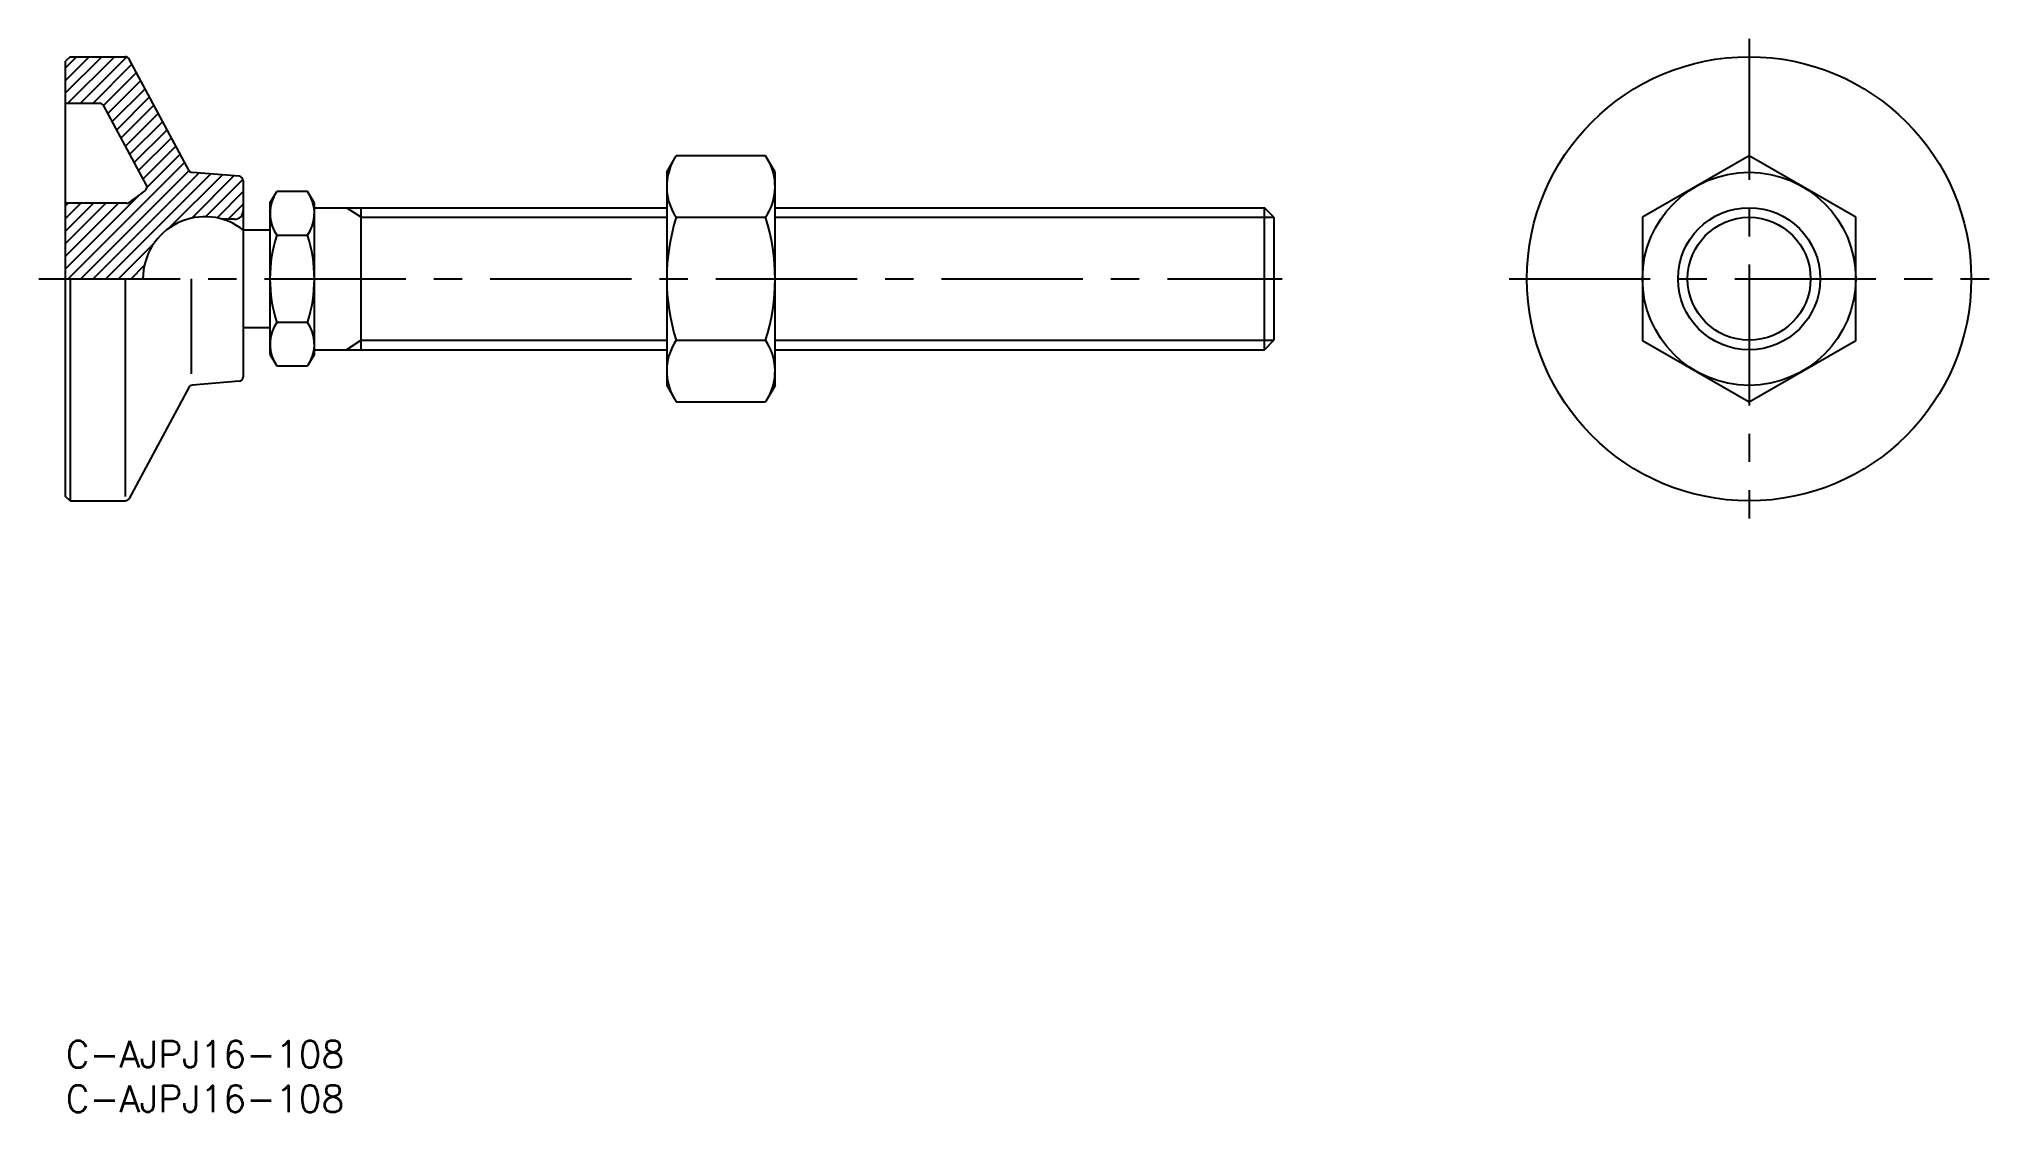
# Model space of a CAD drawing. Extents: x -3 to 216, y -8 to 113.
import ezdxf

# ---------------------------------------------------------------- set-up
doc = ezdxf.new("R2010")
doc.units = 0
doc.header["$LTSCALE"] = 0.5
doc.linetypes.add('CENTER', pattern=[50.8, 31.75, -6.35, 6.35, -6.35])
doc.layers.get('0').update_dxf_attribs({"linetype": 'CONTINUOUS'})
doc.layers.add('CENTER', color=1, linetype='CENTER')
doc.layers.add('後で消してね', color=7, linetype='CONTINUOUS')
doc.styles.get("Standard").update_dxf_attribs({"font": 'txt.shx', "height": 3, "bigfont": 'bigfont.shx'})

# ---------------------------------------------------------------- blocks, each defined once
blk = doc.blocks.new('*U11')
at = {"color": 7, "linetype": 'CONTINUOUS'}
blk.add_text('C-AJPJ16-108', height=3, dxfattribs=at).set_placement((0, -3))
blk = doc.blocks.new('*U12')
at = {"color": 7, "linetype": 'CONTINUOUS'}
blk.add_text('C-AJPJ16-108', height=3, dxfattribs=at).set_placement((0, -8))
blk = doc.blocks.new('*X13')
at = {"color": 0, "linetype": 'CONTINUOUS'}
for p, q in [((0, 106.75), (4.07, 110.82)), ((0, 108.16), (2.66, 110.82)), ((0, 109.58), (1.24, 110.82)), ((0.22, 105.56), (5.49, 110.82)), ((1.64, 105.56), (6.87, 110.79)), ((3.05, 105.56), (7.46, 109.97)), ((4.26, 105.35), (7.96, 109.05)), ((4.76, 104.44), (8.45, 108.13)), ((5.25, 103.52), (8.95, 107.21)), ((5.75, 102.6), (9.44, 106.29)), ((6.24, 101.68), (9.94, 105.37)), ((6.74, 100.76), (10.43, 104.45)), ((7.23, 99.84), (10.93, 103.53)), ((7.73, 98.92), (11.42, 102.61)), ((8.22, 98), (11.91, 101.69)), ((0.29, 85.82), (13.4, 98.94)), ((8.72, 97.08), (12.41, 100.77)), ((9.15, 96.1), (12.9, 99.86)), ((1.7, 85.82), (13.9, 98.02)), ((3.11, 85.82), (15.03, 97.74)), ((4.53, 85.82), (16.33, 97.63)), ((11.66, 91.54), (17.64, 97.52)), ((14.19, 92.66), (18.94, 97.41)), ((15.77, 92.82), (19.97, 97.02)), ((0, 86.95), (8.33, 95.28)), ((17.05, 92.69), (20, 95.64)), ((0, 88.36), (5.96, 94.32)), ((0, 89.78), (4.54, 94.32)), ((0, 91.19), (3.13, 94.32)), ((0, 92.61), (1.71, 94.32)), ((0, 94.02), (0.3, 94.32)), ((18.3, 92.52), (20, 94.22)), ((5.94, 85.82), (9.99, 89.87)), ((7.36, 85.82), (8.86, 87.33))]:
    blk.add_line(p, q, dxfattribs=at)

msp = doc.modelspace()

# ---------------------------------------------------------------- linework, layer by layer
at = {"color": 7, "linetype": 'CONTINUOUS'}
for p, q in [((0.5, 110.82), (0, 110.32)), ((0, 61.32), (0, 110.32)), ((0.5, 110.82), (6.7, 110.82)), ((13.87, 98.06), (7.14, 110.56)), ((3.86, 105.56), (0, 105.56)), ((9.1, 96.38), (4.3, 105.3)), ((67.65, 97.82), (68.72, 99.68)), ((78.78, 99.68), (68.72, 99.68)), ((79.85, 97.82), (78.78, 99.68)), ((19.54, 97.36), (14.27, 97.8)), ((20, 96.86), (20, 85.82)), ((67.65, 97.82), (67.65, 73.82)), ((79.85, 73.82), (79.85, 97.82)), ((23, 94.32), (23.76, 95.64)), ((27.24, 95.64), (23.76, 95.64)), ((28, 94.32), (27.24, 95.64)), ((6.86, 94.32), (0, 94.32)), ((19, 92.52), (17.69, 92.52)), ((23, 94.32), (23, 77.32)), ((28, 77.32), (28, 94.32)), ((28, 93.82), (67.65, 93.82)), ((33.25, 77.82), (33.25, 93.82)), ((68.72, 92.75), (78.78, 92.75)), ((79.85, 93.82), (85.91, 93.82)), ((79.85, 93.82), (134.92, 93.82)), ((134.92, 77.82), (134.92, 93.82)), ((136, 92.74), (134.92, 93.82)), ((136, 92.74), (136, 78.9)), ((20, 91.32), (23, 91.32)), ((23.76, 90.73), (27.24, 90.73)), ((0.5, 85.82), (0.5, 60.82)), ((6.7, 85.82), (6.7, 61.32)), ((14.13, 85.82), (14.13, 75.11)), ((20, 85.82), (20, 74.78)), ((20, 80.32), (23, 80.32)), ((27.24, 80.91), (23.76, 80.91)), ((23, 77.32), (23.76, 76.01)), ((28, 77.32), (27.24, 76.01)), ((28, 77.82), (67.65, 77.82)), ((78.78, 78.89), (68.72, 78.89)), ((79.85, 77.82), (134.92, 77.82)), ((134.92, 77.82), (136, 78.9)), ((23.76, 76.01), (27.24, 76.01)), ((13.87, 73.58), (7.14, 61.08)), ((19.54, 74.28), (14.27, 73.84)), ((67.65, 73.82), (68.72, 71.97)), ((79.85, 73.82), (78.78, 71.97)), ((68.72, 71.97), (78.78, 71.97)), ((0.5, 60.82), (0, 61.32)), ((0.5, 60.82), (6.7, 60.82))]:
    msp.add_line(p, q, dxfattribs=at)
at = {"color": 3, "linetype": 'CONTINUOUS'}
for p, q in [((33.25, 92.74), (31.61, 93.82)), ((33.25, 92.74), (67.65, 92.74)), ((79.85, 92.74), (136, 92.74)), ((33.25, 78.9), (31.61, 77.82)), ((33.25, 78.9), (67.65, 78.9)), ((79.85, 78.9), (136, 78.9))]:
    msp.add_line(p, q, dxfattribs=at)
at = {"color": 7, "linetype": 'CONTINUOUS'}
msp.add_lwpolyline([(201.48, 92.75), (189.48, 99.68), (177.48, 92.75), (177.48, 78.89), (189.48, 71.97), (201.48, 78.89)], close=True, dxfattribs=at)
for radius in [25, 12, 8]:
    msp.add_circle((189.48, 85.82), radius, dxfattribs=at)
at = {"color": 3, "linetype": 'CONTINUOUS'}
msp.add_circle((189.48, 85.82), 6.92, dxfattribs=at)
at = {"color": 7, "linetype": 'CONTINUOUS'}
for centre, radius, start, end in [((6.7, 110.32), 0.5, 28.3008, 90), ((3.86, 105.06), 0.5, 28.3008, 90), ((73.78, 96.21), 6.13, 154.3842, 214.3842), ((73.72, 96.21), 6.13, 325.6158, 25.6158), ((14.31, 98.3), 0.5, 208.3008, 265.2364), ((19.5, 96.86), 0.5, 0, 85.2364), ((6.86, 94.82), 0.5, 270, 306.0878), ((-84.75, 220.51), 156.04, 306.0878, 306.9007), ((8.65, 96.15), 0.5, 304.3054, 28.3008), ((27.34, 93.18), 4.34, 154.3842, 214.3842), ((23.66, 93.18), 4.34, 325.6158, 25.6158), ((15.68, 85.83), 6.98, 51.8217, 180.085), ((19, 93.52), 1, 270, 0), ((90.58, 85.82), 22.93, 162.412, 197.588), ((56.92, 85.82), 22.93, 342.412, 17.588), ((39.24, 85.82), 16.24, 162.412, 197.588), ((11.76, 85.82), 16.24, 342.412, 17.588), ((27.34, 78.46), 4.34, 145.6158, 205.6158), ((23.66, 78.46), 4.34, 334.3842, 34.3842), ((73.78, 75.43), 6.13, 145.6158, 205.6158), ((73.72, 75.43), 6.13, 334.3842, 34.3842), ((19.5, 74.78), 0.5, 274.7636, 0), ((14.31, 73.35), 0.5, 94.7636, 151.6992), ((6.7, 61.32), 0.5, 270, 331.6992)]:
    msp.add_arc(centre, radius, start, end, dxfattribs=at)
at = {"layer": 'CENTER', "color": 1, "linetype": 'CENTER'}
for p, q in [((189.48, 112.82), (189.48, 58.82)), ((-3, 85.82), (136.94, 85.82)), ((162.48, 85.82), (216.48, 85.82))]:
    msp.add_line(p, q, dxfattribs=at)

# ---------------------------------------------------------------- block references
at = {"color": 3, "linetype": 'CONTINUOUS'}
msp.add_blockref('*X13', (0, 0), dxfattribs=at)
at = {"layer": '後で消してね', "color": 7, "linetype": 'CONTINUOUS'}
for name in ['*U11', '*U12']:
    msp.add_blockref(name, (0, 0), dxfattribs=at)

doc.saveas('drawing.dxf')
